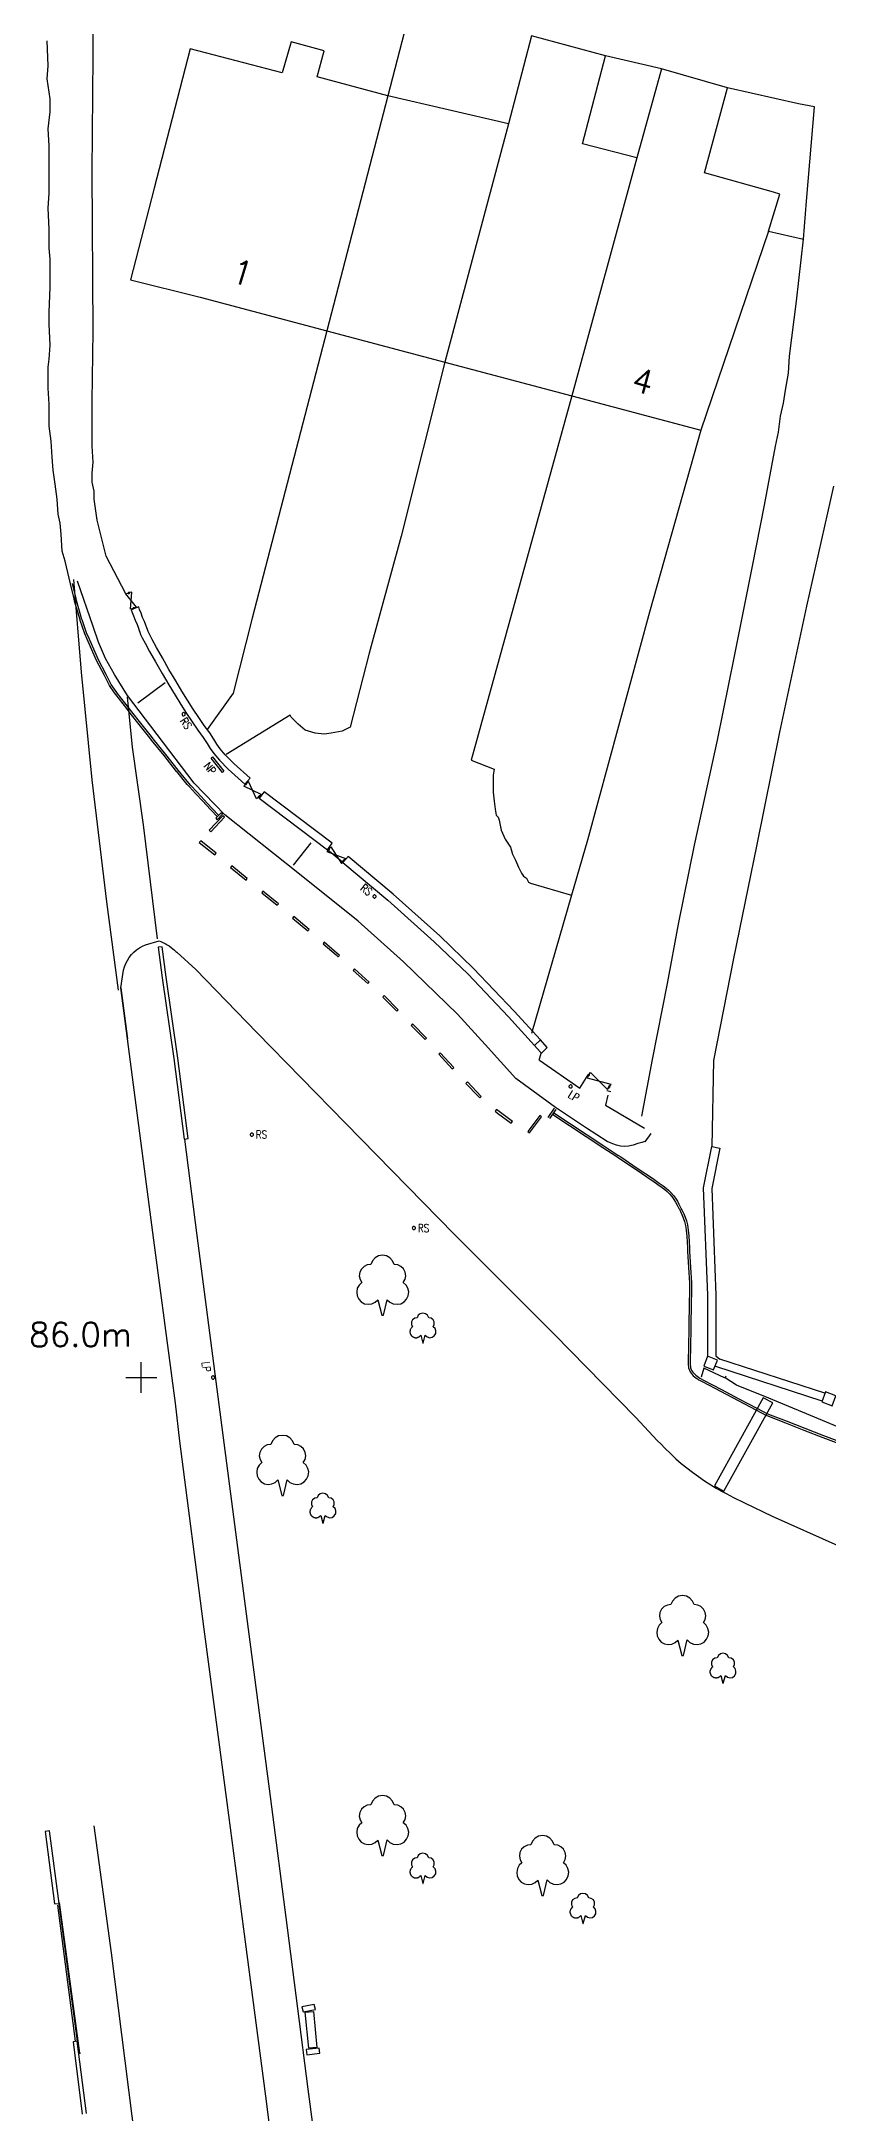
# Model space of a CAD drawing. Extents: x 427500 to 429848, y 434500 to 436505.
# Drawn here: x 429042.1 to 429081.5, y 435521.6 to 435625.1 of the extents above; entities that cross this region are included whole.
import ezdxf

# ---------------------------------------------------------------- set-up
doc = ezdxf.new("R2010")
doc.units = 0
doc.layers.get('0').update_dxf_attribs({"color": 222})
doc.layers.add('LPTIP_Ex_Base', color=8, linetype='Continuous')
doc.styles.add('MtXpl_Romans', font='romans__.ttf')
doc.styles.get("Standard").update_dxf_attribs({"font": 'romans.shx'})

# ---------------------------------------------------------------- blocks, each defined once
blk = doc.blocks.new('MH_LINE')
at = {"color": 0, "linetype": 'ByBlock', "flags": 128}
blk.add_lwpolyline([(-0.5, 0), (0.5, 0)], dxfattribs=at)
blk = doc.blocks.new('FENCE_UP')
at = {"color": 0, "linetype": 'ByBlock', "flags": 128}
blk.add_lwpolyline([(0, 0.5), (0, -0.5)], dxfattribs=at)
blk = doc.blocks.new('GATE')
at = {"color": 0, "linetype": 'ByBlock', "flags": 128}
for points in [[(-0.450902, 0), (-0.451904, 0.007014), (-0.455912, 0.014028), (-0.460922, 0.019038), (-0.467936, 0.023046), (-0.475952, 0.024048), (-0.482966, 0.023046), (-0.48998, 0.019038), (-0.49499, 0.014028), (-0.498998, 0.007014), (-0.5, 0), (-0.498998, -0.007014), (-0.49499, -0.014028), (-0.48998, -0.019038), (-0.482966, -0.023046), (-0.475952, -0.024048), (-0.467936, -0.023046), (-0.460922, -0.019038), (-0.455912, -0.014028), (-0.451904, -0.007014)], [(-0.475952, 0.024048), (-0.475952, 0.078156), (0.475952, -0.078156), (0.475952, -0.024048)], [(-0.475952, -0.024048), (-0.475952, -0.078156), (0.475952, 0.078156), (0.475952, 0.024048)], [(-0.450902, 0), (-0.451904, -0.007014)], [(0.5, 0), (0.498998, 0.007014), (0.49499, 0.014028), (0.48998, 0.019038), (0.482966, 0.023046), (0.475952, 0.024048), (0.467936, 0.023046), (0.460922, 0.019038), (0.455912, 0.014028), (0.451904, 0.007014), (0.450902, 0), (0.451904, -0.007014), (0.455912, -0.014028), (0.460922, -0.019038), (0.467936, -0.023046), (0.475952, -0.024048), (0.482966, -0.023046), (0.48998, -0.019038), (0.49499, -0.014028), (0.498998, -0.007014)], [(0.5, 0), (0.498998, -0.007014)]]:
    blk.add_lwpolyline(points, dxfattribs=at)
blk = doc.blocks.new('FLAG_1')
at = {"color": 0, "linetype": 'ByBlock', "flags": 128}
blk.add_lwpolyline([(-0.5, 0.5), (0.5, 0.5), (0.5, -0.5), (-0.5, -0.5), (-0.5, 0.5)], dxfattribs=at)
blk = doc.blocks.new('CIRCL')
at = {"color": 0, "linetype": 'ByBlock', "flags": 128}
for points in [[(0.5, 0), (0.475, 0.154), (0.404, 0.293), (0.293, 0.404), (0.154, 0.475), (0, 0.5), (-0.154, 0.475), (-0.293, 0.404), (-0.404, 0.293), (-0.475, 0.154), (-0.5, 0), (-0.475, -0.154), (-0.404, -0.293), (-0.293, -0.404), (-0.154, -0.475), (0, -0.5), (0.154, -0.475), (0.293, -0.404), (0.404, -0.293), (0.475, -0.154)], [(0.5, 0), (0.475, -0.154)]]:
    blk.add_lwpolyline(points, dxfattribs=at)

msp = doc.modelspace()

# ---------------------------------------------------------------- linework, layer by layer
at = {"layer": 'LPTIP_Ex_Base', "color": 251, "true_color": 0x636466}
for p, q in [((429044.7, 435624.4), (429044.7, 435628.48)), ((429060.6, 435626.9), (429059.42, 435622.4)), ((429042.45, 435623.9), (429042.4, 435625.15)), ((429049.55, 435624.75), (429047.75, 435617.8)), ((429054.15, 435623.55), (429049.55, 435624.75)), ((429054.6, 435625.1), (429054.15, 435623.55)), ((429056.25, 435624.65), (429054.6, 435625.1)), ((429055.9, 435623.35), (429056.25, 435624.65)), ((429066.6, 435625.4), (429065.45, 435621)), ((429070.3, 435624.4), (429066.6, 435625.4)), ((429042.4, 435623.25), (429042.45, 435623.9)), ((429044.65, 435618.6), (429044.7, 435624.4)), ((429069.15, 435620), (429070.3, 435624.4)), ((429073.1, 435623.75), (429070.3, 435624.4)), ((429073.1, 435623.75), (429071.87, 435619.3)), ((429076.4, 435622.8), (429073.1, 435623.75)), ((429042.55, 435622.25), (429042.4, 435623.25)), ((429059.42, 435622.4), (429055.9, 435623.35)), ((429075.25, 435618.55), (429076.4, 435622.8)), ((429079.95, 435622), (429076.4, 435622.8)), ((429042.45, 435620.75), (429042.55, 435621.6)), ((429042.55, 435621.6), (429042.55, 435622.25)), ((429059.42, 435622.4), (429056.38, 435610.67)), ((429065.45, 435621), (429059.42, 435622.4)), ((429080.75, 435621.85), (429079.95, 435622)), ((429080.36, 435617.15), (429080.75, 435621.85)), ((429042.5, 435619.9), (429042.45, 435620.75)), ((429065.45, 435621), (429062.28, 435609.1)), ((429042.5, 435617.55), (429042.5, 435619.9)), ((429071.87, 435619.3), (429069.15, 435620)), ((429044.7, 435610.65), (429044.65, 435618.6)), ((429071.87, 435619.3), (429068.62, 435607.42)), ((429078.7, 435617.59), (429075.25, 435618.55)), ((429042.45, 435616.8), (429042.5, 435617.55)), ((429047.75, 435617.8), (429046.56, 435613.21)), ((429078.45, 435615.65), (429079.03, 435617.5)), ((429079.03, 435617.5), (429078.7, 435617.59)), ((429042.5, 435615.75), (429042.45, 435616.8)), ((429080.2, 435615.25), (429080.36, 435617.15)), ((429042.5, 435614.8), (429042.5, 435615.75)), ((429078.45, 435615.65), (429075.07, 435605.7)), ((429078.45, 435615.65), (429080.2, 435615.25)), ((429042.55, 435614.25), (429042.5, 435614.8)), ((429079.85, 435612.15), (429080.2, 435615.25)), ((429042.55, 435612.85), (429042.55, 435614.25)), ((429042.5, 435611.6), (429042.55, 435612.85)), ((429046.56, 435613.21), (429050.05, 435612.35)), ((429050.05, 435612.35), (429056.38, 435610.67)), ((429042.5, 435611), (429042.5, 435611.6)), ((429079.5, 435609.4), (429079.85, 435612.15)), ((429042.55, 435609.95), (429042.5, 435611)), ((429044.65, 435607.15), (429044.7, 435610.65)), ((429056.38, 435610.67), (429052.65, 435596.3)), ((429056.38, 435610.67), (429062.28, 435609.1)), ((429042.45, 435608.85), (429042.5, 435609.25)), ((429042.5, 435609.25), (429042.55, 435609.95)), ((429062.28, 435609.1), (429060.1, 435600.4)), ((429062.28, 435609.1), (429068.62, 435607.42)), ((429079.45, 435608.55), (429079.5, 435609.4)), ((429042.45, 435607.8), (429042.45, 435608.85)), ((429079.3, 435607.7), (429079.45, 435608.55)), ((429042.5, 435607), (429042.45, 435607.8)), ((429044.65, 435604.9), (429044.65, 435607.15)), ((429068.62, 435607.42), (429063.6, 435589.2)), ((429068.62, 435607.42), (429075.07, 435605.7)), ((429079.05, 435606.4), (429079.2, 435607.05)), ((429079.2, 435607.05), (429079.3, 435607.7)), ((429042.5, 435605.9), (429042.5, 435607)), ((429078.95, 435605.6), (429079.05, 435606.4)), ((429042.6, 435605.15), (429042.5, 435605.9)), ((429042.65, 435604.35), (429042.6, 435605.15)), ((429075.07, 435605.7), (429072.5, 435596.6)), ((429078.8, 435604.9), (429078.95, 435605.6)), ((429042.7, 435603.7), (429042.65, 435604.35)), ((429044.7, 435604.1), (429044.65, 435604.9)), ((429044.65, 435603.55), (429044.7, 435604.1)), ((429078.25, 435601.95), (429078.8, 435604.9)), ((429042.8, 435603), (429042.7, 435603.7)), ((429042.9, 435602.25), (429042.8, 435603)), ((429044.65, 435603.1), (429044.65, 435603.55)), ((429044.75, 435602.65), (429044.65, 435603.1)), ((429081.7, 435602.9), (429080.35, 435596.9)), ((429042.95, 435601.5), (429042.9, 435602.25)), ((429044.75, 435602.25), (429044.75, 435602.65)), ((429044.9, 435601.2), (429044.75, 435602.25)), ((429077.65, 435598.9), (429078.25, 435601.95)), ((429043.05, 435601.05), (429042.95, 435601.5)), ((429043.1, 435600.5), (429043.05, 435601.05)), ((429045.35, 435599.4), (429044.9, 435601.2)), ((429043.15, 435599.65), (429043.1, 435600.5)), ((429060.1, 435600.4), (429058.5, 435594.55)), ((429043.3, 435599.15), (429043.15, 435599.65)), ((429043.57, 435598.01), (429043.3, 435599.15)), ((429046.33, 435597.52), (429045.35, 435599.4)), ((429076.75, 435594.4), (429077.65, 435598.9)), ((429043.57, 435598.01), (429043.57, 435598.01)), ((429043.57, 435598.01), (429043.57, 435598.01)), ((429043.57, 435598.01), (429043.57, 435598.01)), ((429043.57, 435598.01), (429043.57, 435598.01)), ((429043.57, 435598.01), (429043.57, 435598.01)), ((429043.57, 435598.01), (429043.57, 435598.01)), ((429046.33, 435597.52), (429046.33, 435597.52)), ((429046.33, 435597.52), (429046.33, 435597.52)), ((429046.33, 435597.52), (429046.33, 435597.52)), ((429046.33, 435597.52), (429046.33, 435597.52)), ((429046.33, 435597.52), (429046.33, 435597.52)), ((429046.33, 435597.52), (429046.33, 435597.52)), ((429046.33, 435597.52), (429046.33, 435597.52)), ((429080.35, 435596.9), (429079, 435590.6)), ((429052.65, 435596.3), (429051.7, 435592.55)), ((429072.5, 435596.6), (429069.4, 435585.2)), ((429058.5, 435594.55), (429057.55, 435590.85)), ((429075.9, 435590.2), (429076.75, 435594.4)), ((429051.7, 435592.55), (429050.4, 435590.73)), ((429054.55, 435591.45), (429051.34, 435589.48)), ((429054.6, 435591.35), (429054.55, 435591.45)), ((429054.95, 435591), (429054.6, 435591.35)), ((429055.3, 435590.7), (429054.95, 435591)), ((429055.8, 435590.55), (429055.3, 435590.7)), ((429056.25, 435590.5), (429055.8, 435590.55)), ((429056.6, 435590.55), (429056.25, 435590.5)), ((429057.15, 435590.65), (429056.6, 435590.55)), ((429057.55, 435590.85), (429057.15, 435590.65)), ((429079, 435590.6), (429077.85, 435584.9)), ((429074.75, 435584.95), (429075.9, 435590.2)), ((429063.6, 435589.2), (429064.75, 435588.75)), ((429064.75, 435588.75), (429064.7, 435588.45)), ((429064.7, 435588.45), (429064.7, 435587.6)), ((429064.7, 435587.6), (429064.75, 435587.15)), ((429064.75, 435587.15), (429064.8, 435586.75)), ((429064.8, 435586.75), (429064.85, 435586.45)), ((429064.85, 435586.45), (429064.95, 435586.35)), ((429064.95, 435586.35), (429065, 435586.2)), ((429065, 435586.2), (429065.1, 435585.7)), ((429065.1, 435585.7), (429065.3, 435585.25)), ((429065.3, 435585.25), (429065.55, 435584.85)), ((429065.55, 435584.85), (429065.65, 435584.5)), ((429065.65, 435584.5), (429065.8, 435584.2)), ((429069.4, 435585.2), (429068.61, 435582.45)), ((429073.95, 435581), (429074.75, 435584.95)), ((429077.85, 435584.9), (429076.7, 435579.3)), ((429065.8, 435584.2), (429065.95, 435583.85)), ((429065.95, 435583.85), (429066.1, 435583.55)), ((429066.1, 435583.55), (429066.2, 435583.4)), ((429066.2, 435583.4), (429066.35, 435583.3)), ((429066.35, 435583.3), (429066.45, 435583.1)), ((429066.45, 435583.1), (429066.55, 435583.05)), ((429066.55, 435583.05), (429068.61, 435582.45)), ((429068.61, 435582.45), (429066.6, 435575.55)), ((429073.4, 435578.05), (429073.95, 435581)), ((429076.7, 435579.3), (429075.7, 435574.2)), ((429072.65, 435574.25), (429073.4, 435578.05)), ((429072.13, 435571.42), (429072.65, 435574.25)), ((429075.7, 435574.2), (429075.62, 435569.89)), ((429075.62, 435569.89), (429075.62, 435569.89)), ((429075.62, 435569.89), (429075.62, 435569.89)), ((429075.62, 435569.89), (429075.62, 435569.89)), ((429075.62, 435569.89), (429075.62, 435569.89))]:
    msp.add_line(p, q, dxfattribs=at)
at = {"layer": 'LPTIP_Ex_Base', "color": 251, "true_color": 0x636466, "flags": 128}
for points in [[(429050.87, 435586.41), (429050.33, 435586.99), (429050.19, 435587.14), (429049.81, 435587.54), (429049.51, 435587.87), (429049.39, 435587.99), (429048.87, 435588.64), (429048.86, 435588.64), (429048.24, 435589.43), (429047.62, 435590.21), (429047.53, 435590.32), (429047, 435590.99), (429046.55, 435591.56), (429046.38, 435591.78), (429045.83, 435592.48), (429045.77, 435592.57), (429045.52, 435592.94), (429045.26, 435593.44), (429044.87, 435594.18), (429044.8, 435594.33), (429044.4, 435595.25), (429044.28, 435595.52), (429044.05, 435596.19), (429044.04, 435596.22), (429043.77, 435597.15), (429043.74, 435597.26), (429043.57, 435598.01), (429043.57, 435598.01)], [(429050.95, 435586.48), (429050.4, 435587.06), (429050.26, 435587.21), (429049.89, 435587.6), (429049.58, 435587.94), (429049.47, 435588.06), (429048.94, 435588.7), (429048.94, 435588.71), (429048.32, 435589.49), (429047.7, 435590.27), (429047.61, 435590.38), (429047.08, 435591.05), (429046.63, 435591.62), (429046.46, 435591.84), (429045.91, 435592.54), (429045.85, 435592.63), (429045.6, 435592.99), (429045.34, 435593.48), (429044.96, 435594.22), (429044.89, 435594.37), (429044.49, 435595.29), (429044.37, 435595.56), (429044.14, 435596.22), (429044.13, 435596.24), (429043.87, 435597.18), (429043.84, 435597.29), (429043.66, 435598.03), (429043.66, 435598.03)], [(429043.72, 435598.23), (429044.1, 435593.61), (429044.63, 435588.22), (429045.36, 435582.12), (429045.95, 435577.71)], [(429072.27, 435570.15), (429072.13, 435570.1), (429071.93, 435570.04), (429071.69, 435569.97), (429071.46, 435569.91), (429071.25, 435569.89), (429071.06, 435569.91), (429070.86, 435569.96), (429070.67, 435570.03), (429070.51, 435570.1), (429070.39, 435570.14), (429069.35, 435570.81), (429067.8, 435571.85), (429065.82, 435573.29), (429064.3, 435575), (429062.91, 435576.51), (429060.21, 435579.13), (429057.94, 435581.16), (429054.92, 435583.58), (429051.28, 435586.48), (429049.74, 435588.05), (429047.89, 435590.48), (429046.41, 435592.43), (429045.76, 435593.48), (429045.32, 435594.28), (429044.97, 435595.1), (429044.69, 435595.88), (429043.92, 435598.15)], [(429046.93, 435592.07), (429048.29, 435593.09)], [(429047.91, 435580.28), (429047.21, 435585.97), (429046.67, 435589.85), (429046.41, 435592.37)], [(429051.26, 435586.36), (429051.18, 435586.43), (429050.49, 435585.7), (429050.57, 435585.63), (429051.26, 435586.36)], [(429050.07, 435585.17), (429050, 435585.09), (429050.78, 435584.47), (429050.85, 435584.55), (429050.07, 435585.17)], [(429055.58, 435585.07), (429054.69, 435583.95)], [(429057.18, 435584.09), (429056.41, 435584.73)], [(429051.63, 435583.92), (429051.56, 435583.84), (429052.34, 435583.21), (429052.4, 435583.29), (429051.63, 435583.92)], [(429053.18, 435582.66), (429053.12, 435582.58), (429053.89, 435581.95), (429053.96, 435582.03), (429053.18, 435582.66)], [(429054.73, 435581.39), (429054.66, 435581.31), (429055.43, 435580.67), (429055.49, 435580.74), (429054.73, 435581.39)], [(429046.22, 435578.71), (429046.27, 435578.88), (429046.33, 435579.04), (429046.41, 435579.2), (429046.5, 435579.35), (429046.61, 435579.49), (429046.69, 435579.58), (429046.73, 435579.61), (429046.86, 435579.72), (429047.01, 435579.82), (429047.16, 435579.91), (429047.32, 435579.98), (429048, 435580.18)], [(429048, 435580.18), (429048.07, 435580.14), (429048.17, 435580.09), (429048.29, 435580.04), (429048.4, 435579.98), (429048.5, 435579.92), (429048.59, 435579.85), (429048.68, 435579.78), (429048.76, 435579.71), (429048.83, 435579.65), (429048.88, 435579.61), (429049.83, 435578.75), (429052.88, 435575.59), (429057.31, 435571.06), (429062.75, 435565.51), (429067.74, 435560.51), (429071.8, 435556.37), (429072.91, 435555.19), (429073.07, 435555.03), (429073.29, 435554.81), (429073.55, 435554.56), (429073.82, 435554.29), (429074.09, 435554.05), (429074.37, 435553.84), (429074.65, 435553.62), (429074.95, 435553.4), (429075.25, 435553.19), (429075.57, 435552.99), (429075.84, 435552.82), (429076.07, 435552.69), (429076.34, 435552.55), (429076.7, 435552.36), (429077.25, 435552.09), (429078.64, 435551.42), (429081.92, 435549.96)], [(429056.25, 435580.1), (429056.19, 435580.02), (429056.84, 435579.47), (429056.95, 435579.37), (429057.01, 435579.45), (429056.25, 435580.1)], [(429056.97, 435495.39), (429056.58, 435497.6), (429056.31, 435499.2), (429055.45, 435506.07), (429054.37, 435514.15), (429053.32, 435522.44), (429052.23, 435530.78), (429051.39, 435537.11), (429050.25, 435545.77), (429049.02, 435555.17), (429048.81, 435557.06), (429047.73, 435565.21), (429046.62, 435573.74), (429046.08, 435577.82), (429046.42, 435575.27), (429046.08, 435577.82), (429046.22, 435578.71)], [(429057.76, 435578.78), (429057.69, 435578.7), (429058.43, 435578.04), (429058.5, 435578.11), (429057.76, 435578.78)], [(429059.24, 435577.44), (429059.18, 435577.37), (429059.19, 435577.35), (429059.88, 435576.66), (429059.95, 435576.73), (429059.24, 435577.44)], [(429060.66, 435576.02), (429060.59, 435575.95), (429061.29, 435575.24), (429061.36, 435575.31), (429060.66, 435576.02)], [(429066.76, 435574.95), (429067.04, 435574.63), (429067.11, 435574.56), (429067.39, 435574.84), (429067.06, 435575.22)], [(429062.05, 435574.58), (429061.97, 435574.51), (429062.64, 435573.77), (429062.72, 435573.84), (429062.05, 435574.58)], [(429067.07, 435574.55), (429066.98, 435574.2)], [(429063.41, 435573.12), (429063.33, 435573.05), (429063.96, 435572.39), (429064.03, 435572.33), (429064.1, 435572.4), (429063.41, 435573.12)], [(429070.52, 435572.85), (429070.52, 435572.85)], [(429067.44, 435571.34), (429067.76, 435571.81), (429067.76, 435571.81)], [(429070.42, 435572.46), (429070.3, 435571.97), (429072.26, 435570.81)], [(429064.86, 435571.75), (429064.79, 435571.67), (429064.91, 435571.57), (429065.59, 435571.07), (429065.65, 435571.15), (429064.86, 435571.75)], [(429066.42, 435570.64), (429066.5, 435570.58), (429067.1, 435571.38), (429067.02, 435571.44), (429066.42, 435570.64)], [(429067.52, 435571.29), (429067.84, 435571.75), (429067.84, 435571.75)], [(429067.67, 435571.5), (429068.5, 435570.95), (429069.34, 435570.4), (429070.18, 435569.85), (429070.88, 435569.39), (429071.01, 435569.3), (429071.84, 435568.74), (429072.64, 435568.19), (429072.67, 435568.18), (429072.93, 435567.99), (429073.14, 435567.85), (429073.28, 435567.74), (429073.39, 435567.64), (429073.45, 435567.58), (429073.5, 435567.53), (429073.63, 435567.39), (429073.73, 435567.25), (429073.81, 435567.11), (429073.89, 435566.96), (429073.98, 435566.8), (429074, 435566.76), (429074.05, 435566.65), (429074.13, 435566.49), (429074.19, 435566.33), (429074.25, 435566.15), (429074.3, 435565.95), (429074.32, 435565.84), (429074.34, 435565.71), (429074.37, 435565.42), (429074.39, 435565.12), (429074.4, 435564.85), (429074.4, 435564.85), (429074.41, 435564.67), (429074.46, 435563.85), (429074.5, 435563.08), (429074.5, 435562.85), (429074.49, 435561.85), (429074.48, 435561.14), (429074.47, 435560.85), (429074.46, 435559.85), (429074.44, 435559.22), (429074.44, 435559.16), (429074.44, 435559.09), (429074.44, 435558.99), (429074.45, 435558.89), (429074.46, 435558.84), (429074.47, 435558.79), (429074.5, 435558.71), (429074.54, 435558.64), (429074.59, 435558.57), (429074.64, 435558.5), (429074.69, 435558.44), (429074.76, 435558.38), (429074.83, 435558.33), (429074.9, 435558.28), (429074.96, 435558.24), (429075, 435558.21), (429075.17, 435558.13), (429076.05, 435557.66), (429076.94, 435557.2), (429077.82, 435556.73), (429078.36, 435556.45), (429078.36, 435556.45)], [(429067.72, 435571.58), (429068.56, 435571.03), (429069.39, 435570.48), (429070.23, 435569.93), (429070.93, 435569.47), (429071.07, 435569.38), (429071.89, 435568.82), (429072.7, 435568.28), (429072.72, 435568.26), (429072.99, 435568.07), (429073.19, 435567.93), (429073.34, 435567.82), (429073.45, 435567.72), (429073.52, 435567.65), (429073.58, 435567.59), (429073.7, 435567.45), (429073.81, 435567.31), (429073.9, 435567.16), (429073.98, 435567.01), (429074.06, 435566.85), (429074.08, 435566.81), (429074.14, 435566.69), (429074.22, 435566.53), (429074.29, 435566.36), (429074.35, 435566.18), (429074.4, 435565.98), (429074.42, 435565.85), (429074.44, 435565.72), (429074.47, 435565.43), (429074.49, 435565.12), (429074.5, 435564.86), (429074.5, 435564.85), (429074.51, 435564.67), (429074.56, 435563.85), (429074.6, 435563.08), (429074.6, 435562.85), (429074.59, 435561.85), (429074.58, 435561.13), (429074.57, 435560.85), (429074.56, 435559.85), (429074.54, 435559.22), (429074.54, 435559.16), (429074.54, 435559.08), (429074.54, 435558.99), (429074.55, 435558.9), (429074.56, 435558.86), (429074.56, 435558.83), (429074.59, 435558.75), (429074.63, 435558.68), (429074.67, 435558.62), (429074.72, 435558.57), (429074.77, 435558.51), (429074.82, 435558.46), (429074.89, 435558.41), (429074.96, 435558.36), (429075.02, 435558.32), (429075.06, 435558.3), (429075.21, 435558.21), (429076.1, 435557.75), (429076.98, 435557.28), (429077.87, 435556.82), (429078.41, 435556.54), (429078.41, 435556.54)], [(429049.26, 435570.26), (429049.88, 435565.44), (429050.92, 435557.39), (429052.39, 435546.15), (429053.55, 435537.41), (429054.39, 435530.84), (429055.42, 435522.79), (429056.52, 435514.51), (429057.74, 435504.7)], [(429072.57, 435570.54), (429072.27, 435570.13)], [(429075.43, 435559.42), (429075.42, 435562.46), (429075.21, 435567.83), (429075.62, 435569.89), (429076.02, 435569.81), (429075.62, 435567.8), (429075.82, 435562.47), (429075.83, 435559.43), (429076.02, 435559.26)], [(429076.34, 435558.42), (429076.26, 435558.34), (429075.23, 435558.82), (429075.09, 435558.36)], [(429075.8, 435558.92), (429081.13, 435557.18)], [(429081.27, 435557.56), (429076.02, 435559.26)], [(429093.36, 435551.76), (429091.53, 435552.37), (429086.66, 435554.08), (429083.63, 435555.17), (429078.47, 435557.32), (429076.85, 435557.97), (429076.29, 435558.34)], [(429078.37, 435556.45), (429079.3, 435556.09), (429080.23, 435555.72), (429081.17, 435555.36), (429082.1, 435555)], [(429078.4, 435556.54), (429079.34, 435556.18), (429080.27, 435555.82), (429081.2, 435555.46), (429082.14, 435555.1)], [(429049.73, 435497.8), (429048.78, 435505.07), (429047.74, 435513.27), (429046.65, 435521.43), (429045.61, 435529.6), (429044.74, 435535.95)], [(429042.98, 435532.06), (429043.89, 435525.19)], [(429044.03, 435524.58), (429043.02, 435532.11)], [(429043.9, 435525.18), (429043.69, 435525.15), (429044.15, 435521.54)], [(429044.37, 435521.56), (429043.9, 435525.18)]]:
    msp.add_lwpolyline(points, dxfattribs=at)
for points in [[(429052.55, 435588.3), (429051.73, 435589.04), (429051.3, 435589.47), (429051.05, 435589.77), (429050.88, 435590.01), (429050.73, 435590.25), (429050.52, 435590.57), (429050.25, 435590.94), (429049.98, 435591.34), (429049.7, 435591.76), (429049.41, 435592.2), (429049.13, 435592.66), (429048.82, 435593.17), (429048.48, 435593.74), (429048.16, 435594.32), (429047.86, 435594.84), (429047.64, 435595.24), (429047.51, 435595.5), (429047.44, 435595.64), (429047.41, 435595.73), (429047.38, 435595.81), (429047.33, 435595.95), (429047.26, 435596.14), (429047.17, 435596.34), (429047.09, 435596.55), (429047.02, 435596.73), (429046.98, 435596.86), (429046.6, 435596.71), (429046.65, 435596.59), (429046.72, 435596.41), (429046.8, 435596.2), (429046.89, 435595.99), (429046.96, 435595.8), (429047, 435595.69), (429047.03, 435595.6), (429047.07, 435595.49), (429047.15, 435595.32), (429047.29, 435595.05), (429047.52, 435594.64), (429047.81, 435594.12), (429048.14, 435593.54), (429048.47, 435592.97), (429048.79, 435592.45), (429049.08, 435591.98), (429049.36, 435591.54), (429049.65, 435591.12), (429049.92, 435590.71), (429050.19, 435590.34), (429050.4, 435590.03), (429050.55, 435589.79), (429050.73, 435589.53), (429051.01, 435589.2), (429051.45, 435588.75), (429052.28, 435588.01)], [(429056.65, 435585.05), (429053.24, 435587.62), (429053, 435587.3), (429056.41, 435584.73)], [(429051.16, 435586.51), (429051.09, 435586.58), (429050.82, 435586.3), (429050.89, 435586.23)], [(429067.06, 435575.22), (429065.74, 435576.66), (429063.71, 435578.8), (429062.03, 435580.42), (429059.69, 435582.5), (429057.44, 435584.39), (429057.18, 435584.09), (429059.43, 435582.2), (429061.75, 435580.13), (429063.42, 435578.52), (429065.45, 435576.38), (429066.76, 435574.95)], [(429049.45, 435570.29), (429048.93, 435574.31), (429048.34, 435578.36), (429048.14, 435579.88), (429047.94, 435579.86), (429048.14, 435578.33), (429048.73, 435574.29), (429049.25, 435570.26)], [(429075.71, 435558.73), (429075.9, 435559.22), (429075.41, 435559.41), (429075.22, 435558.92)], [(429075.75, 435552.94), (429076.22, 435552.67), (429078.67, 435557.08), (429078.19, 435557.34)], [(429081.64, 435556.94), (429081.82, 435557.44), (429081.3, 435557.63), (429081.12, 435557.14)], [(429042.52, 435535.69), (429042.3, 435535.66), (429042.77, 435532.04), (429042.99, 435532.07)], [(429055.13, 435526.9), (429055.19, 435526.64), (429055.81, 435526.76), (429055.75, 435527.02)], [(429055.3, 435526.63), (429055.71, 435526.67), (429055.88, 435524.87), (429055.47, 435524.83)], [(429056.03, 435524.58), (429056, 435524.84), (429055.34, 435524.76), (429055.37, 435524.5)]]:
    msp.add_lwpolyline(points, close=True, dxfattribs=at)
at = {"layer": 'LPTIP_Ex_Base', "color": 251, "true_color": 0x636466}
for points in [[(429058.13, 435563.1), (429057.99, 435562.97), (429057.9, 435562.81), (429057.87, 435562.62), (429057.89, 435562.44), (429057.97, 435562.27), (429058.09, 435562.13), (429058.26, 435562.04), (429058.44, 435562.01), (429058.62, 435562.03), (429058.79, 435562.11), (429058.93, 435562.23), (429058.93, 435562.23), (429059.13, 435561.46), (429059.21, 435561.46), (429059.39, 435562.24), (429059.39, 435562.24), (429059.53, 435562.11), (429059.7, 435562.03), (429059.89, 435562.01), (429060.07, 435562.04), (429060.24, 435562.13), (429060.36, 435562.27), (429060.44, 435562.44), (429060.47, 435562.63), (429060.43, 435562.81), (429060.34, 435562.97), (429060.2, 435563.1), (429060.29, 435563.26), (429060.32, 435563.44), (429060.29, 435563.61), (429060.21, 435563.78), (429060.08, 435563.9), (429059.92, 435563.98), (429059.74, 435564), (429059.74, 435564), (429059.66, 435564.18), (429059.53, 435564.33), (429059.36, 435564.43), (429059.16, 435564.46), (429058.96, 435564.43), (429058.79, 435564.33), (429058.66, 435564.18), (429058.58, 435564), (429058.4, 435563.98), (429058.24, 435563.9), (429058.11, 435563.77), (429058.03, 435563.61), (429058, 435563.43), (429058.04, 435563.25), (429058.13, 435563.1)], [(429060.66, 435560.89), (429060.65, 435560.88), (429060.63, 435560.86), (429060.62, 435560.85), (429060.61, 435560.84), (429060.6, 435560.82), (429060.59, 435560.81), (429060.58, 435560.79), (429060.57, 435560.78), (429060.56, 435560.76), (429060.55, 435560.74), (429060.54, 435560.72), (429060.54, 435560.71), (429060.54, 435560.69), (429060.53, 435560.67), (429060.53, 435560.65), (429060.53, 435560.63), (429060.53, 435560.61), (429060.54, 435560.59), (429060.54, 435560.58), (429060.54, 435560.56), (429060.55, 435560.54), (429060.56, 435560.52), (429060.57, 435560.51), (429060.57, 435560.49), (429060.58, 435560.47), (429060.59, 435560.46), (429060.61, 435560.44), (429060.62, 435560.43), (429060.63, 435560.42), (429060.65, 435560.41), (429060.66, 435560.4), (429060.68, 435560.39), (429060.69, 435560.38), (429060.71, 435560.37), (429060.73, 435560.36), (429060.75, 435560.35), (429060.76, 435560.35), (429060.78, 435560.35), (429060.8, 435560.34), (429060.82, 435560.34), (429060.84, 435560.34), (429060.86, 435560.34), (429060.88, 435560.34), (429060.89, 435560.35), (429060.91, 435560.35), (429060.93, 435560.36), (429060.95, 435560.36), (429060.96, 435560.37), (429060.98, 435560.38), (429061, 435560.39), (429061.01, 435560.4), (429061.03, 435560.41), (429061.04, 435560.43), (429061.05, 435560.44), (429061.07, 435560.46), (429061.07, 435560.46), (429061.17, 435560.07), (429061.19, 435560.07), (429061.3, 435560.46), (429061.3, 435560.46), (429061.4, 435560.38), (429061.52, 435560.34), (429061.65, 435560.36), (429061.75, 435560.44), (429061.82, 435560.55), (429061.83, 435560.68), (429061.79, 435560.8), (429061.7, 435560.89), (429061.75, 435561), (429061.75, 435561.13), (429061.7, 435561.24), (429061.59, 435561.32), (429061.47, 435561.34), (429061.41, 435561.46), (429061.31, 435561.54), (429061.18, 435561.57), (429061.05, 435561.54), (429060.95, 435561.46), (429060.89, 435561.34), (429060.77, 435561.32), (429060.66, 435561.24), (429060.61, 435561.13), (429060.61, 435561), (429060.66, 435560.89)], [(429046.33, 435558.35), (429047.88, 435558.35)], [(429047.1, 435557.58), (429047.1, 435559.12)], [(429053.13, 435554.1), (429052.99, 435553.97), (429052.9, 435553.81), (429052.87, 435553.62), (429052.89, 435553.44), (429052.97, 435553.27), (429053.09, 435553.13), (429053.26, 435553.04), (429053.44, 435553.01), (429053.62, 435553.03), (429053.79, 435553.11), (429053.93, 435553.23), (429053.93, 435553.23), (429054.13, 435552.46), (429054.21, 435552.46), (429054.39, 435553.24), (429054.39, 435553.24), (429054.53, 435553.11), (429054.7, 435553.03), (429054.89, 435553.01), (429055.07, 435553.04), (429055.24, 435553.13), (429055.36, 435553.27), (429055.44, 435553.44), (429055.47, 435553.63), (429055.43, 435553.81), (429055.34, 435553.97), (429055.2, 435554.1), (429055.29, 435554.26), (429055.32, 435554.44), (429055.29, 435554.61), (429055.21, 435554.78), (429055.08, 435554.9), (429054.92, 435554.98), (429054.74, 435555), (429054.74, 435555), (429054.66, 435555.18), (429054.53, 435555.33), (429054.36, 435555.43), (429054.16, 435555.46), (429053.96, 435555.43), (429053.79, 435555.33), (429053.66, 435555.18), (429053.58, 435555), (429053.4, 435554.98), (429053.24, 435554.9), (429053.11, 435554.77), (429053.03, 435554.61), (429053, 435554.43), (429053.04, 435554.25), (429053.13, 435554.1)], [(429055.66, 435551.89), (429055.65, 435551.88), (429055.63, 435551.86), (429055.62, 435551.85), (429055.61, 435551.84), (429055.6, 435551.82), (429055.59, 435551.81), (429055.58, 435551.79), (429055.57, 435551.78), (429055.56, 435551.76), (429055.55, 435551.74), (429055.54, 435551.72), (429055.54, 435551.71), (429055.54, 435551.69), (429055.53, 435551.67), (429055.53, 435551.65), (429055.53, 435551.63), (429055.53, 435551.61), (429055.54, 435551.59), (429055.54, 435551.58), (429055.54, 435551.56), (429055.55, 435551.54), (429055.56, 435551.52), (429055.57, 435551.51), (429055.57, 435551.49), (429055.58, 435551.47), (429055.59, 435551.46), (429055.61, 435551.44), (429055.62, 435551.43), (429055.63, 435551.42), (429055.65, 435551.41), (429055.66, 435551.4), (429055.68, 435551.39), (429055.69, 435551.38), (429055.71, 435551.37), (429055.73, 435551.36), (429055.75, 435551.35), (429055.76, 435551.35), (429055.78, 435551.35), (429055.8, 435551.34), (429055.82, 435551.34), (429055.84, 435551.34), (429055.86, 435551.34), (429055.88, 435551.34), (429055.89, 435551.35), (429055.91, 435551.35), (429055.93, 435551.36), (429055.95, 435551.36), (429055.96, 435551.37), (429055.98, 435551.38), (429056, 435551.39), (429056.01, 435551.4), (429056.03, 435551.41), (429056.04, 435551.43), (429056.05, 435551.44), (429056.07, 435551.46), (429056.07, 435551.46), (429056.17, 435551.07), (429056.19, 435551.07), (429056.3, 435551.46), (429056.3, 435551.46), (429056.4, 435551.38), (429056.52, 435551.34), (429056.65, 435551.36), (429056.75, 435551.44), (429056.82, 435551.55), (429056.83, 435551.68), (429056.79, 435551.8), (429056.7, 435551.89), (429056.75, 435552), (429056.75, 435552.13), (429056.7, 435552.24), (429056.59, 435552.32), (429056.47, 435552.34), (429056.41, 435552.46), (429056.31, 435552.54), (429056.18, 435552.57), (429056.05, 435552.54), (429055.95, 435552.46), (429055.89, 435552.34), (429055.77, 435552.32), (429055.66, 435552.24), (429055.61, 435552.13), (429055.61, 435552), (429055.66, 435551.89)], [(429073.13, 435546.1), (429072.99, 435545.97), (429072.9, 435545.81), (429072.87, 435545.62), (429072.89, 435545.44), (429072.97, 435545.27), (429073.09, 435545.13), (429073.26, 435545.04), (429073.44, 435545.01), (429073.62, 435545.03), (429073.79, 435545.11), (429073.93, 435545.23), (429073.93, 435545.23), (429074.13, 435544.46), (429074.21, 435544.46), (429074.39, 435545.24), (429074.39, 435545.24), (429074.53, 435545.11), (429074.7, 435545.03), (429074.89, 435545.01), (429075.07, 435545.04), (429075.24, 435545.13), (429075.36, 435545.27), (429075.44, 435545.44), (429075.47, 435545.63), (429075.43, 435545.81), (429075.34, 435545.97), (429075.2, 435546.1), (429075.29, 435546.26), (429075.32, 435546.44), (429075.29, 435546.61), (429075.21, 435546.78), (429075.08, 435546.9), (429074.92, 435546.98), (429074.74, 435547), (429074.74, 435547), (429074.66, 435547.18), (429074.53, 435547.33), (429074.36, 435547.43), (429074.16, 435547.46), (429073.96, 435547.43), (429073.79, 435547.33), (429073.66, 435547.18), (429073.58, 435547), (429073.4, 435546.98), (429073.24, 435546.9), (429073.11, 435546.77), (429073.03, 435546.61), (429073, 435546.43), (429073.04, 435546.25), (429073.13, 435546.1)], [(429075.66, 435543.89), (429075.65, 435543.88), (429075.63, 435543.86), (429075.62, 435543.85), (429075.61, 435543.84), (429075.6, 435543.82), (429075.59, 435543.81), (429075.58, 435543.79), (429075.57, 435543.78), (429075.56, 435543.76), (429075.55, 435543.74), (429075.54, 435543.72), (429075.54, 435543.71), (429075.54, 435543.69), (429075.53, 435543.67), (429075.53, 435543.65), (429075.53, 435543.63), (429075.53, 435543.61), (429075.54, 435543.59), (429075.54, 435543.58), (429075.54, 435543.56), (429075.55, 435543.54), (429075.56, 435543.52), (429075.57, 435543.51), (429075.57, 435543.49), (429075.58, 435543.47), (429075.59, 435543.46), (429075.61, 435543.44), (429075.62, 435543.43), (429075.63, 435543.42), (429075.65, 435543.41), (429075.66, 435543.4), (429075.68, 435543.39), (429075.69, 435543.38), (429075.71, 435543.37), (429075.73, 435543.36), (429075.75, 435543.35), (429075.76, 435543.35), (429075.78, 435543.35), (429075.8, 435543.34), (429075.82, 435543.34), (429075.84, 435543.34), (429075.86, 435543.34), (429075.88, 435543.34), (429075.89, 435543.35), (429075.91, 435543.35), (429075.93, 435543.36), (429075.95, 435543.36), (429075.96, 435543.37), (429075.98, 435543.38), (429076, 435543.39), (429076.01, 435543.4), (429076.03, 435543.41), (429076.04, 435543.43), (429076.05, 435543.44), (429076.07, 435543.46), (429076.07, 435543.46), (429076.17, 435543.07), (429076.19, 435543.07), (429076.3, 435543.46), (429076.3, 435543.46), (429076.4, 435543.38), (429076.52, 435543.34), (429076.65, 435543.36), (429076.75, 435543.44), (429076.82, 435543.55), (429076.83, 435543.68), (429076.79, 435543.8), (429076.7, 435543.89), (429076.75, 435544), (429076.75, 435544.13), (429076.7, 435544.24), (429076.59, 435544.32), (429076.47, 435544.34), (429076.41, 435544.46), (429076.31, 435544.54), (429076.18, 435544.57), (429076.05, 435544.54), (429075.95, 435544.46), (429075.89, 435544.34), (429075.77, 435544.32), (429075.66, 435544.24), (429075.61, 435544.13), (429075.61, 435544), (429075.66, 435543.89)], [(429058.13, 435536.1), (429057.99, 435535.97), (429057.9, 435535.81), (429057.87, 435535.62), (429057.89, 435535.44), (429057.97, 435535.27), (429058.09, 435535.13), (429058.26, 435535.04), (429058.44, 435535.01), (429058.62, 435535.03), (429058.79, 435535.11), (429058.93, 435535.23), (429058.93, 435535.23), (429059.13, 435534.46), (429059.21, 435534.46), (429059.39, 435535.24), (429059.39, 435535.24), (429059.53, 435535.11), (429059.7, 435535.03), (429059.89, 435535.01), (429060.07, 435535.04), (429060.24, 435535.13), (429060.36, 435535.27), (429060.44, 435535.44), (429060.47, 435535.63), (429060.43, 435535.81), (429060.34, 435535.97), (429060.2, 435536.1), (429060.29, 435536.26), (429060.32, 435536.44), (429060.29, 435536.61), (429060.21, 435536.78), (429060.08, 435536.9), (429059.92, 435536.98), (429059.74, 435537), (429059.74, 435537), (429059.66, 435537.18), (429059.53, 435537.33), (429059.36, 435537.43), (429059.16, 435537.46), (429058.96, 435537.43), (429058.79, 435537.33), (429058.66, 435537.18), (429058.58, 435537), (429058.4, 435536.98), (429058.24, 435536.9), (429058.11, 435536.77), (429058.03, 435536.61), (429058, 435536.43), (429058.04, 435536.25), (429058.13, 435536.1)], [(429060.66, 435533.89), (429060.65, 435533.88), (429060.63, 435533.86), (429060.62, 435533.85), (429060.61, 435533.84), (429060.6, 435533.82), (429060.59, 435533.81), (429060.58, 435533.79), (429060.57, 435533.78), (429060.56, 435533.76), (429060.55, 435533.74), (429060.54, 435533.72), (429060.54, 435533.71), (429060.54, 435533.69), (429060.53, 435533.67), (429060.53, 435533.65), (429060.53, 435533.63), (429060.53, 435533.61), (429060.54, 435533.59), (429060.54, 435533.58), (429060.54, 435533.56), (429060.55, 435533.54), (429060.56, 435533.52), (429060.57, 435533.51), (429060.57, 435533.49), (429060.58, 435533.47), (429060.59, 435533.46), (429060.61, 435533.44), (429060.62, 435533.43), (429060.63, 435533.42), (429060.65, 435533.41), (429060.66, 435533.4), (429060.68, 435533.39), (429060.69, 435533.38), (429060.71, 435533.37), (429060.73, 435533.36), (429060.75, 435533.35), (429060.76, 435533.35), (429060.78, 435533.35), (429060.8, 435533.34), (429060.82, 435533.34), (429060.84, 435533.34), (429060.86, 435533.34), (429060.88, 435533.34), (429060.89, 435533.35), (429060.91, 435533.35), (429060.93, 435533.36), (429060.95, 435533.36), (429060.96, 435533.37), (429060.98, 435533.38), (429061, 435533.39), (429061.01, 435533.4), (429061.03, 435533.41), (429061.04, 435533.43), (429061.05, 435533.44), (429061.07, 435533.46), (429061.07, 435533.46), (429061.17, 435533.07), (429061.19, 435533.07), (429061.3, 435533.46), (429061.3, 435533.46), (429061.4, 435533.38), (429061.52, 435533.34), (429061.65, 435533.36), (429061.75, 435533.44), (429061.82, 435533.55), (429061.83, 435533.68), (429061.79, 435533.8), (429061.7, 435533.89), (429061.75, 435534), (429061.75, 435534.13), (429061.7, 435534.24), (429061.59, 435534.32), (429061.47, 435534.34), (429061.41, 435534.46), (429061.31, 435534.54), (429061.18, 435534.57), (429061.05, 435534.54), (429060.95, 435534.46), (429060.89, 435534.34), (429060.77, 435534.32), (429060.66, 435534.24), (429060.61, 435534.13), (429060.61, 435534), (429060.66, 435533.89)], [(429066.13, 435534.1), (429065.99, 435533.97), (429065.9, 435533.81), (429065.87, 435533.62), (429065.89, 435533.44), (429065.97, 435533.27), (429066.09, 435533.13), (429066.26, 435533.04), (429066.44, 435533.01), (429066.62, 435533.03), (429066.79, 435533.11), (429066.93, 435533.23), (429066.93, 435533.23), (429067.13, 435532.46), (429067.21, 435532.46), (429067.39, 435533.24), (429067.39, 435533.24), (429067.53, 435533.11), (429067.7, 435533.03), (429067.89, 435533.01), (429068.07, 435533.04), (429068.24, 435533.13), (429068.36, 435533.27), (429068.44, 435533.44), (429068.47, 435533.63), (429068.43, 435533.81), (429068.34, 435533.97), (429068.2, 435534.1), (429068.29, 435534.26), (429068.32, 435534.44), (429068.29, 435534.61), (429068.21, 435534.78), (429068.08, 435534.9), (429067.92, 435534.98), (429067.74, 435535), (429067.74, 435535), (429067.66, 435535.18), (429067.53, 435535.33), (429067.36, 435535.43), (429067.16, 435535.46), (429066.96, 435535.43), (429066.79, 435535.33), (429066.66, 435535.18), (429066.58, 435535), (429066.4, 435534.98), (429066.24, 435534.9), (429066.11, 435534.77), (429066.03, 435534.61), (429066, 435534.43), (429066.04, 435534.25), (429066.13, 435534.1)], [(429068.66, 435531.89), (429068.65, 435531.88), (429068.63, 435531.86), (429068.62, 435531.85), (429068.61, 435531.84), (429068.6, 435531.82), (429068.59, 435531.81), (429068.58, 435531.79), (429068.57, 435531.78), (429068.56, 435531.76), (429068.55, 435531.74), (429068.54, 435531.72), (429068.54, 435531.71), (429068.54, 435531.69), (429068.53, 435531.67), (429068.53, 435531.65), (429068.53, 435531.63), (429068.53, 435531.61), (429068.54, 435531.59), (429068.54, 435531.58), (429068.54, 435531.56), (429068.55, 435531.54), (429068.56, 435531.52), (429068.57, 435531.51), (429068.57, 435531.49), (429068.58, 435531.47), (429068.59, 435531.46), (429068.61, 435531.44), (429068.62, 435531.43), (429068.63, 435531.42), (429068.65, 435531.41), (429068.66, 435531.4), (429068.68, 435531.39), (429068.69, 435531.38), (429068.71, 435531.37), (429068.73, 435531.36), (429068.75, 435531.35), (429068.76, 435531.35), (429068.78, 435531.35), (429068.8, 435531.34), (429068.82, 435531.34), (429068.84, 435531.34), (429068.86, 435531.34), (429068.88, 435531.34), (429068.89, 435531.35), (429068.91, 435531.35), (429068.93, 435531.36), (429068.95, 435531.36), (429068.96, 435531.37), (429068.98, 435531.38), (429069, 435531.39), (429069.01, 435531.4), (429069.03, 435531.41), (429069.04, 435531.43), (429069.05, 435531.44), (429069.07, 435531.46), (429069.07, 435531.46), (429069.17, 435531.07), (429069.19, 435531.07), (429069.3, 435531.46), (429069.3, 435531.46), (429069.4, 435531.38), (429069.52, 435531.34), (429069.65, 435531.36), (429069.75, 435531.44), (429069.82, 435531.55), (429069.83, 435531.68), (429069.79, 435531.8), (429069.7, 435531.89), (429069.75, 435532), (429069.75, 435532.13), (429069.7, 435532.24), (429069.59, 435532.32), (429069.47, 435532.34), (429069.41, 435532.46), (429069.31, 435532.54), (429069.18, 435532.57), (429069.05, 435532.54), (429068.95, 435532.46), (429068.89, 435532.34), (429068.77, 435532.32), (429068.66, 435532.24), (429068.61, 435532.13), (429068.61, 435532), (429068.66, 435531.89)]]:
    msp.add_lwpolyline(points, dxfattribs=at)
msp.add_point((429044.03, 435524.58), dxfattribs=at)

# ---------------------------------------------------------------- block references
for name, p, xscale, yscale, zscale, rotation in [('GATE', (429046.6, 435597.18), 0.8415699999999999, 2, 0.8415699999999999, 107.246594), ('CIRCL', (429049.22, 435591.5), 0.16, 0.16, 0.16, 316.3578690000001), ('FLAG_1', (429050.91, 435588.98), 0.91342, 0.1, 0.91342, 308.284376), ('GATE', (429052.66, 435587.7), 0.949638, 2, 0.949638, 134.790126), ('GATE', (429056.84, 435584.46), 0.9862400000000001, 2, 0.9862400000000001, 320.554964), ('CIRCL', (429058.76, 435582.39), 0.16, 0.16, 0.16, 242.7444539999999), ('MH_LINE', (429068.02, 435573.51), 2.449711, 2, 2.449711, 325.1504889999999), ('CIRCL', (429068.56, 435572.9), 0.1599999999999999, 0.1599999999999999, 0.1599999999999999, 319.137845), ('MH_LINE', (429069.23, 435573.14), 0.783772, 2, 0.783772, 57.77706800000001), ('GATE', (429069.98, 435573.17), 1.233729, 2, 1.233729, 329.718978), ('FENCE_UP', (429070.47, 435572.66), 0.2, 0.2, 0.2, 256.0573549999999), ('CIRCL', (429052.63, 435570.49), 0.16, 0.16, 0.16, 337.191037), ('CIRCL', (429060.73, 435565.82), 0.16, 0.16, 0.16, 147.581246), ('CIRCL', (429050.69, 435558.35), 0.16, 0.16, 0.16, 302.787114), ('MH_LINE', (429043.36, 435528.58), 6.866745999999998, 2, 6.866745999999998, 277.3512759999999)]:
    msp.add_blockref(name, p, dxfattribs=dict(at, xscale=xscale, yscale=yscale, zscale=zscale, rotation=rotation))

# ---------------------------------------------------------------- texts
at = {"layer": 'LPTIP_Ex_Base', "color": 251, "true_color": 0x636466, "style": 'MtXpl_Romans'}
for s, rotation, p in [('1', 343, (429051.48, 435613.15)), ('4', 344.8, (429071.53, 435607.71))]:
    msp.add_text(s, height=1.2, rotation=rotation, dxfattribs=at).set_placement(p)
at = {"layer": 'LPTIP_Ex_Base', "color": 251, "true_color": 0x636466, "width": 0.8}
for s, rotation, p in [('RS', -57.0114, (429049.02, 435591.17)), ('NP', -51.4494, (429050.2, 435588.9)), ('RS', -39.0939, (429058.01, 435582.75)), ('LP', -31.7014, (429068.4, 435572.38)), ('LP', -82.875, (429050.12, 435559.12))]:
    msp.add_text(s, height=0.4, rotation=rotation, dxfattribs=at).set_placement(p)
for p in [(429052.83, 435570.29), (429060.93, 435565.62)]:
    msp.add_text('RS', height=0.4, dxfattribs=at).set_placement(p)
at = {"layer": 'LPTIP_Ex_Base', "color": 251, "true_color": 0x636466, "style": 'MtXpl_Romans'}
msp.add_text('86.0m', height=1.2, dxfattribs=at).set_placement((429041.49, 435559.9))

doc.saveas('drawing.dxf')
